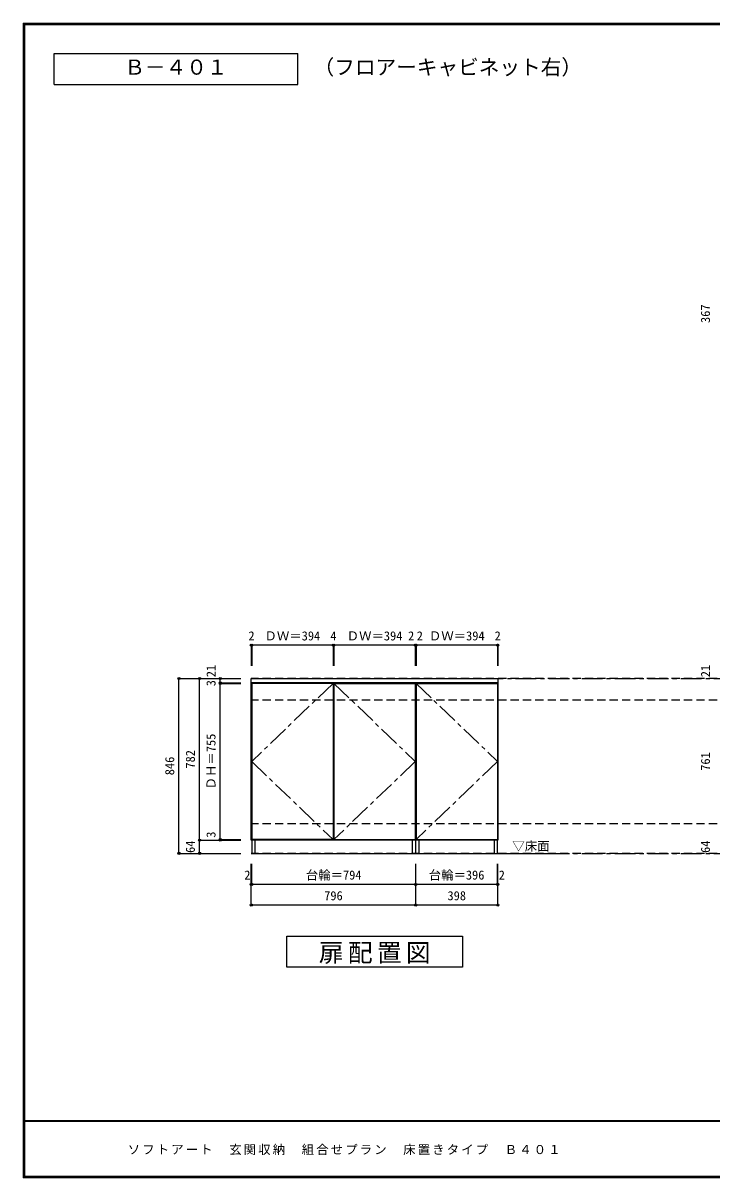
# Model space of a CAD drawing. Units: millimetres at full size, sheet at 1:20; some dimension numbers follow another scale. Extents: x -3893 to 3907, y -2871 to 2783.
# Drawn here: x -3893 to -558, y -2803 to 2783 of the extents above; entities that cross this region are included whole.
import ezdxf
from ezdxf.enums import TextEntityAlignment as Align

# ---------------------------------------------------------------- set-up
doc = ezdxf.new("R2010")
doc.units = ezdxf.units.MM
doc.header["$LTSCALE"] = 20
doc.header["$PDMODE"] = 32
doc.header["$PDSIZE"] = 10
doc.linetypes.add('CHAIN1', pattern=[8, 5, -1, 1, -1])
doc.linetypes.add('DASHED2', pattern=[3, 2, -1])
for name, color, linetype in [('0-1_本体', 2, 'Continuous'), ('0-2_扉', 2, 'Continuous'), ('0-3_扉仕上', 7, 'CHAIN1'), ('0-4_棚', 3, 'Continuous'), ('0-9_', 7, 'Continuous'), ('0-A_文字', 7, 'Continuous'), ('0-B_寸法', 7, 'Continuous'), ('F-1_枠', 6, 'Continuous'), ('F-A_文字', 7, 'Continuous')]:
    doc.layers.add(name, color=color, linetype=linetype)
doc.styles.add('ＭＳ ゴシック', font='')
doc.styles.get('ＭＳ ゴシック').set_extended_font_data('MS Gothic')

msp = doc.modelspace()

# ---------------------------------------------------------------- linework, layer by layer
at = {"layer": '0-1_本体', "color": 7}
for p, q in [((-2788.51, -1169.29), (-2788.51, -408.29)), ((-1992.51, -1169.29), (-1992.51, -408.29)), ((-1594.51, -408.29), (-1594.51, -1169.29)), ((-1992.51, -1169.29), (-2788.51, -1169.29)), ((-1594.51, -1169.29), (-1992.51, -1169.29))]:
    msp.add_line(p, q, dxfattribs=at)
at = {"layer": '0-2_扉', "color": 3}
for p, q in [((-2786.51, -411.29), (-2786.51, -1166.29)), ((-2392.51, -411.29), (-2786.51, -411.29)), ((-2392.51, -411.29), (-2392.51, -1166.29)), ((-2388.51, -411.29), (-2388.51, -1166.29)), ((-2388.51, -411.29), (-1994.51, -411.29)), ((-1994.51, -411.29), (-1994.51, -1166.29)), ((-1990.51, -411.29), (-1990.51, -1166.29)), ((-1990.51, -411.29), (-1596.51, -411.29)), ((-1596.51, -411.29), (-1596.51, -1166.29)), ((-2392.51, -1166.29), (-2786.51, -1166.29)), ((-2388.51, -1166.29), (-1994.51, -1166.29)), ((-1990.51, -1166.29), (-1596.51, -1166.29))]:
    msp.add_line(p, q, dxfattribs=at)
at = {"layer": '0-3_扉仕上', "linetype": 'Continuous'}
msp.add_line((-2788.51, -1233.29), (-1344.51, -1233.29), dxfattribs=at)
at = {"layer": '0-3_扉仕上'}
for points in [[(-2392.51, -411.29), (-2786.51, -788.79), (-2392.51, -1166.29)], [(-2388.51, -411.29), (-1994.51, -788.79), (-2388.51, -1166.29)], [(-1990.51, -411.29), (-1596.51, -788.79), (-1990.51, -1166.29)]]:
    msp.add_lwpolyline(points, dxfattribs=at)
at = {"layer": '0-4_棚'}
for p, q in [((-2789.51, -408.29), (-2789.51, -387.29)), ((-2789.51, -387.29), (-1593.51, -387.29)), ((-1593.51, -408.29), (-1593.51, -387.29)), ((-1593.51, -408.29), (-2789.51, -408.29))]:
    msp.add_line(p, q, dxfattribs=at)
at = {"layer": '0-9_'}
for p, q in [((-1992.51, -1169.29), (-2786.51, -1169.29)), ((-2786.51, -1169.29), (-2786.51, -1233.29)), ((-2771.51, -1169.29), (-2771.51, -1233.29)), ((-2007.51, -1233.29), (-2007.51, -1169.29)), ((-1596.51, -1169.29), (-1992.51, -1169.29)), ((-1992.51, -1233.29), (-1992.51, -1169.29)), ((-1977.51, -1169.29), (-1977.51, -1233.29)), ((-1611.51, -1233.29), (-1611.51, -1169.29)), ((-1596.51, -1233.29), (-1596.51, -1169.29)), ((-2786.51, -1233.29), (-1992.51, -1233.29)), ((-1992.51, -1233.29), (-1596.51, -1233.29))]:
    msp.add_line(p, q, dxfattribs=at)
at = {"layer": '0-A_文字', "linetype": 'CHAIN1'}
for p, q in [((-2788.51, -387.29), (2766.49, -387.29)), ((-2788.51, -1233.29), (2766.49, -1233.29))]:
    msp.add_line(p, q, dxfattribs=at)
at = {"layer": '0-A_文字'}
for p, q in [((-2616.51, -1783.29), (-2616.51, -1633.29)), ((-2616.51, -1633.29), (-1766.51, -1633.29)), ((-1766.51, -1633.29), (-1766.51, -1783.29)), ((-1766.51, -1783.29), (-2616.51, -1783.29))]:
    msp.add_line(p, q, dxfattribs=at)
for points in [[(-3743.33, 2486.67), (-3743.33, 2636.67), (-2563.11, 2636.67)], [(-3743.33, 2486.67), (-2563.11, 2486.67), (-2563.11, 2636.67)]]:
    msp.add_lwpolyline(points, dxfattribs=at)
at = {"layer": '0-B_寸法', "color": 4}
for p, q in [((-2786.51, -226.29), (-2788.51, -226.29)), ((-2788.51, -226.29), (-2788.51, -326.29)), ((-2392.51, -226.29), (-2786.51, -226.29)), ((-2786.51, -226.29), (-2786.51, -326.29)), ((-2388.51, -226.29), (-2392.51, -226.29)), ((-2392.51, -226.29), (-2392.51, -326.29)), ((-1994.51, -226.29), (-2388.51, -226.29)), ((-2388.51, -226.29), (-2388.51, -326.29)), ((-1992.51, -226.29), (-1994.51, -226.29)), ((-1994.51, -226.29), (-1994.51, -326.29)), ((-1992.51, -226.29), (-1992.51, -326.29)), ((-1990.51, -226.29), (-1992.51, -226.29)), ((-1990.51, -226.29), (-1990.51, -326.29)), ((-1596.51, -226.29), (-1990.51, -226.29)), ((-1596.51, -226.29), (-1596.51, -326.29)), ((-1594.51, -226.29), (-1596.51, -226.29)), ((-1594.51, -226.29), (-1594.51, -326.29)), ((-3138.51, -387.29), (-2838.51, -387.29)), ((-3138.51, -1233.29), (-3138.51, -387.29)), ((-3038.51, -1169.29), (-3038.51, -387.29)), ((-2938.51, -408.29), (-2938.51, -387.29)), ((-2938.51, -408.29), (-2838.51, -408.29)), ((-2938.51, -411.29), (-2938.51, -408.29)), ((-2938.51, -408.29), (-2838.51, -408.29)), ((-2938.51, -411.29), (-2838.51, -411.29)), ((-2938.51, -1166.29), (-2938.51, -411.29)), ((-3038.51, -1169.29), (-2838.51, -1169.29)), ((-3038.51, -1233.29), (-3038.51, -1169.29)), ((-3038.51, -1169.29), (-2838.51, -1169.29)), ((-2938.51, -1166.29), (-2838.51, -1166.29)), ((-2938.51, -1169.29), (-2938.51, -1166.29)), ((-2938.51, -1169.29), (-2838.51, -1169.29)), ((-3138.51, -1233.29), (-2838.51, -1233.29)), ((-3038.51, -1233.29), (-2838.51, -1233.29)), ((-2788.51, -1383.29), (-2788.51, -1283.29)), ((-2786.51, -1383.29), (-2786.51, -1283.29)), ((-1992.51, -1383.29), (-1992.51, -1283.29)), ((-1596.51, -1383.29), (-1596.51, -1283.29)), ((-1594.51, -1383.29), (-1594.51, -1283.29)), ((-2788.51, -1483.29), (-2788.51, -1383.29)), ((-2786.51, -1383.29), (-2788.51, -1383.29)), ((-1992.51, -1383.29), (-2786.51, -1383.29)), ((-1992.51, -1483.29), (-1992.51, -1383.29)), ((-1596.51, -1383.29), (-1992.51, -1383.29)), ((-1594.51, -1383.29), (-1596.51, -1383.29)), ((-1594.51, -1483.29), (-1594.51, -1383.29)), ((-1992.51, -1483.29), (-2788.51, -1483.29)), ((-1594.51, -1483.29), (-1992.51, -1483.29))]:
    msp.add_line(p, q, dxfattribs=at)
at = {"layer": '0-B_寸法', "color": 4, "linetype": 'DASHED2'}
for p, q in [((2766.49, -387.29), (-2788.51, -387.29)), ((2766.49, -387.29), (-2788.51, -387.29)), ((2766.49, -492.29), (-2788.51, -492.29)), ((2766.49, -1090.29), (-2788.51, -1090.29)), ((2766.49, -1233.29), (-2788.51, -1233.29))]:
    msp.add_line(p, q, dxfattribs=at)
at = {"layer": '0-B_寸法'}
for p in [(-2788.51, -226.29), (-2786.51, -226.29), (-2392.51, -226.29), (-2388.51, -226.29), (-1994.51, -226.29), (-1992.51, -226.29), (-1990.51, -226.29), (-1596.51, -226.29), (-1594.51, -226.29), (-3138.51, -387.29), (-3038.51, -387.29), (-2938.51, -387.29), (-2938.51, -408.29), (-2938.51, -408.29), (-2938.51, -411.29), (-3038.51, -1169.29), (-2938.51, -1166.29), (-2938.51, -1169.29), (-3138.51, -1233.29), (-3038.51, -1233.29), (-2788.51, -1383.29), (-2786.51, -1383.29), (-1992.51, -1383.29), (-1596.51, -1383.29), (-1594.51, -1383.29), (-2788.51, -1483.29), (-1992.51, -1483.29), (-1594.51, -1483.29)]:
    msp.add_point(p, dxfattribs=at)
at = {"layer": 'F-1_枠'}
for p, q in [((-3893.39, 2783.33), (-3893.39, -2803.33)), ((-3893.39, 2783.33), (3906.61, 2783.33)), ((-3893.39, 2780), (3906.61, 2780)), ((-3893.39, 2776.67), (3906.61, 2776.67)), ((-3890.05, 2783.33), (-3890.05, -2803.33)), ((-3886.72, 2783.33), (-3886.72, -2803.33)), ((3906.61, -2526.67), (-3893.39, -2526.67)), ((3906.61, -2530), (-3893.39, -2530)), ((3906.61, -2796.67), (-3893.39, -2796.67)), ((3906.61, -2800), (-3893.39, -2800)), ((3906.61, -2803.33), (-3893.39, -2803.33))]:
    msp.add_line(p, q, dxfattribs=at)

# ---------------------------------------------------------------- texts
at = {"layer": '0-A_文字', "style": 'ＭＳ ゴシック'}
for s, height, p in [('Ｂ－４０１', 73.31, (-3403.22, 2511.67)), ('（フロアーキャビネット右）', 73.31, (-2486.99, 2511.67)), ('▽床面', 43.99, (-1524.51, -1233.29))]:
    msp.add_text(s, height=height, dxfattribs=at).set_placement(p, align=Align.BOTTOM_LEFT)
at = {"layer": '0-A_文字', "insert": (-2461.51, -1768.29), "char_height": 87.98, "attachment_point": 7, "style": 'ＭＳ ゴシック'}
msp.add_mtext('\\T1.17;扉配置図', dxfattribs=at)
at = {"layer": '0-B_寸法', "style": 'ＭＳ ゴシック'}
for s, p in [('367', (-554.51, 1332.65)), ('21', (-2948.51, -381.1)), ('21', (-554.51, -381.1)), ('3', (-2948.51, -424.79)), ('ＤＨ＝755', (-2948.51, -923.79)), ('846', (-3148.51, -855.29)), ('782', (-3048.51, -823.29)), ('761', (-554.51, -833.79)), ('3', (-2948.51, -1157.66)), ('64', (-3048.51, -1231.29)), ('64', (-554.51, -1231.29))]:
    msp.add_text(s, height=43.99, rotation=90, dxfattribs=at).set_placement(p, align=Align.BOTTOM_LEFT)
for s, p in [('2', (-2802.51, -216.29)), ('ＤＷ＝394', (-2724.51, -216.29)), ('4', (-2405.51, -216.29)), ('ＤＷ＝394', (-2326.51, -216.29)), ('2', (-2029.51, -216.29)), ('2', (-1987.51, -216.29)), ('ＤＷ＝394', (-1928.51, -216.29)), ('2', (-1610.51, -216.29)), ('2', (-2822.51, -1373.29)), ('台輪＝794', (-2524.51, -1373.29)), ('台輪＝396', (-1929.51, -1373.29)), ('2', (-1590.51, -1373.29)), ('796', (-2435.51, -1473.29)), ('398', (-1838.51, -1473.29))]:
    msp.add_text(s, height=43.99, dxfattribs=at).set_placement(p, align=Align.BOTTOM_LEFT)
at = {"layer": 'F-A_文字', "insert": (-3386.72, -2693.33), "char_height": 43.99, "attachment_point": 7, "style": 'ＭＳ ゴシック'}
msp.add_mtext('\\T1.17;ソフトアート\u3000玄関収納\u3000組合せプラン\u3000床置きタイプ\u3000Ｂ４０１', dxfattribs=at)

doc.saveas('drawing.dxf')
